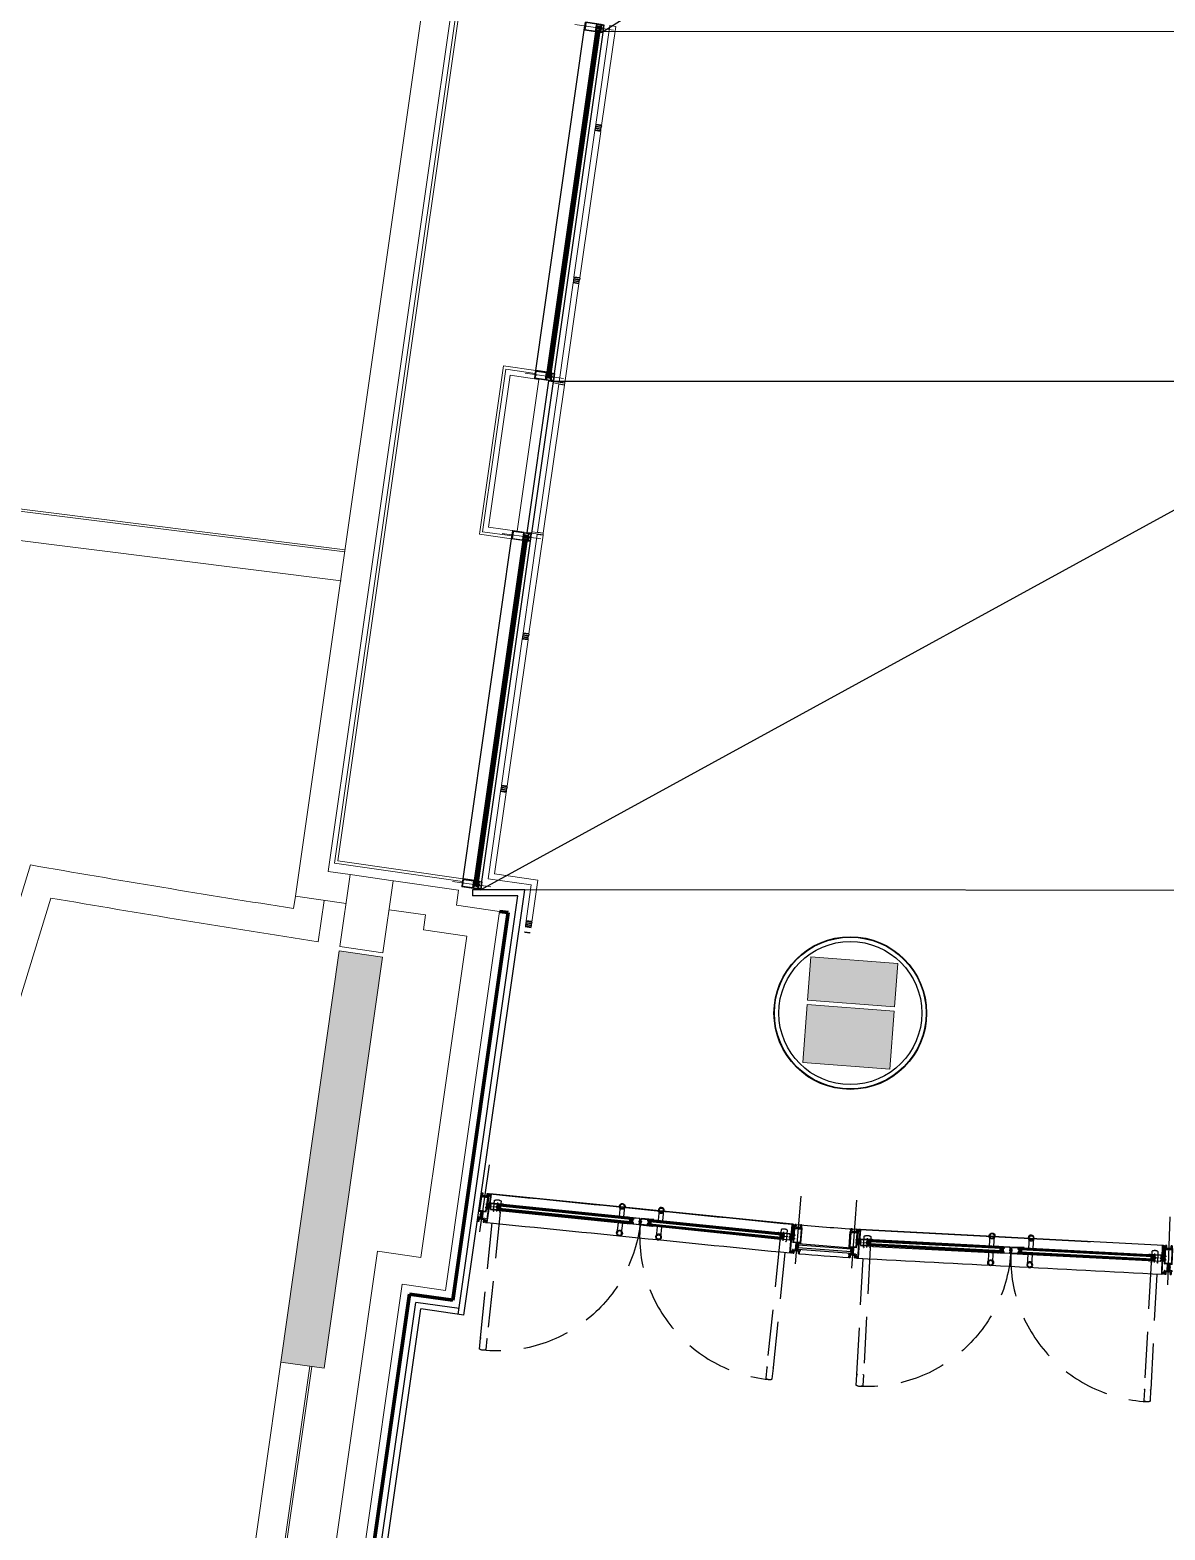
# Model space of a CAD drawing. Header units: centimetres. Extents: x 139057 to 200038, y 34824 to 80516.
# Drawn here: x 169638 to 170419, y 47335 to 48367 of the extents above; entities that cross this region are included whole.
import ezdxf

# ---------------------------------------------------------------- set-up
doc = ezdxf.new("R2010")
doc.units = ezdxf.units.CM
doc.header["$LTSCALE"] = 100
for name, pattern in [('LEV-124-TUN-CONN$0$A-FLPLR$0$CENTER', [2, 1.25, -0.25, 0.25, -0.25]), ('LEV-124-TUN-CONN$0$AFP0APIAZ$0$CENTER', [50.8, 31.75, -6.35, 6.35, -6.35]), ('LEV-124-TUN-CONN$0$CENTER', [50.8, 31.75, -6.35, 6.35, -6.35]), ('LEV-124-TUN-CONN$0$CENTER2', [28.575, 19.05, -3.175, 3.175, -3.175]), ('LEV-124-TUN-CONN$0$HIDDEN2', [4.7625, 3.175, -1.5875])]:
    doc.linetypes.add(name, pattern=pattern)
doc.layers.get('0').update_dxf_attribs({"lineweight": 0})
doc.layers.get('Defpoints').update_dxf_attribs({"lineweight": 0})
for name, color, linetype, lineweight in [('410_STRUTTURE_001-AM_0', 7, 'Continuous', 0), ('430_TAVOLATI_001-AM_0', 3, 'Continuous', 0), ('437_RIVESTIMENTI_001-AM_0', 13, 'Continuous', 0), ('440_SIMBOLI_001-AM_0', 31, 'Continuous', 0)]:
    doc.layers.add(name, color=color, linetype=linetype, lineweight=lineweight)
for name, color, linetype in [('A-FACCIATA', 8, 'Continuous'), ('A-FACCIATA MONTANTI', 13, 'Continuous'), ('A-FACCIATTA STONE', 13, 'Continuous'), ('A-FIN-ACCIAIO INOX', 12, 'Continuous'), ('A-GRAFICA', 253, 'Continuous'), ('A-PARAPETTI', 5, 'Continuous'), ('A-SI-PORTE', 5, 'Continuous'), ('LEV-124-TUN-CONN$0$0-SCRN-40', 7, 'Continuous'), ('LEV-124-TUN-CONN$0$A-DOOR', 1, 'Continuous'), ('LEV-124-TUN-CONN$0$A-DOOR-STL', 1, 'Continuous'), ('LEV-124-TUN-CONN$0$A-FIN', 7, 'Continuous'), ('LEV-124-TUN-CONN$0$A-GLAZ-MULL', 1, 'Continuous'), ('LEV-124-TUN-CONN$0$A-GRID', 7, 'LEV-124-TUN-CONN$0$CENTER2'), ('LEV-124-TUN-CONN$0$A-HDDN', 7, 'LEV-124-TUN-CONN$0$HIDDEN2'), ('LEV-124-TUN-CONN$0$A-HTCH', 7, 'Continuous'), ('LEV-124-TUN-CONN$0$A-SCRN-50', 7, 'Continuous'), ('LEV-124-TUN-CONN$0$A-STRS-RAIL', 1, 'Continuous'), ('LEV-124-TUN-CONN$0$AFP0APIAZ$0$A-GRID', 7, 'LEV-124-TUN-CONN$0$AFP0APIAZ$0$CENTER')]:
    doc.layers.add(name, color=color, linetype=linetype)
doc.layers.add('A-ISOL-POL-ESTR-50mm', color=7, linetype='Continuous', lineweight=100, true_color=0xffc30f)

# ---------------------------------------------------------------- blocks, each defined once
blk = doc.blocks.new('LEV-124-TUN-CONN$0$GI_frame-sst-1')
at = {"layer": 'LEV-124-TUN-CONN$0$0-SCRN-40'}
h = blk.add_hatch(dxfattribs=at)
h.set_pattern_fill('ANSI37', color=256, angle=43, style=0)
h.set_pattern_definition([(180.013844601, (36404807.9455, -17582966.8188), (-0.00076718752, 3.1749999073), []), (90.013844601, (36404807.9455, -17582966.8188), (3.1749999073, 0.00076718752), [])])
edge = h.paths.add_edge_path()
edge.add_line((-101063, -19637), (-101059, -19637))
edge.add_line((-101059, -19637), (-101059, -19623))
edge.add_line((-101059, -19623), (-101048, -19623))
edge.add_arc((-101040, -19611), 14, 234.8091, 304.5803)
edge.add_line((-101032, -19623), (-101019, -19623))
edge.add_line((-101019, -19623), (-101019, -19637))
edge.add_line((-101019, -19637), (-101015, -19637))
edge.add_line((-101015, -19637), (-101015, -19618))
edge.add_line((-101015, -19618), (-101063, -19618))
edge.add_line((-101063, -19618), (-101063, -19637))
at = {"layer": 'LEV-124-TUN-CONN$0$0-SCRN-40', "linetype": 'LEV-124-TUN-CONN$0$CENTER', "ltscale": 0.02, "elevation": 0}
for points in [[(-101115, -19571), (-101115, -19597)], [(-101091, -19571), (-101091, -19597)]]:
    blk.add_lwpolyline(points, dxfattribs=at)
at = {"layer": 'LEV-124-TUN-CONN$0$0-SCRN-40', "elevation": 0}
blk.add_lwpolyline([(-101063, -19637), (-101059, -19637), (-101059, -19623), (-101048, -19623, 0.314201), (-101032, -19623), (-101019, -19623), (-101019, -19637), (-101015, -19637), (-101015, -19618), (-101063, -19618)], format="xyb", close=True, dxfattribs=at)
at = {"layer": 'LEV-124-TUN-CONN$0$A-FIN'}
for p, q in [((-101163, -19586, 0), (-101078, -19586, 0)), ((-101063, -19586, 0), (-101163, -19586, 0)), ((-101129, -19586, 0), (-101078, -19586, 0)), ((-101121, -19573, 0), (-101121, -19576, 0)), ((-101121, -19576, 0), (-101120, -19577, 0)), ((-101120, -19577, 0), (-101111, -19577, 0)), ((-101110, -19576, 0), (-101111, -19577, 0)), ((-101110, -19575, 0), (-101110, -19576, 0)), ((-100991, -19569, 0), (-101101, -19569, 0)), ((-101097, -19575, 0), (-101097, -19576, 0)), ((-101097, -19576, 0), (-101096, -19577, 0)), ((-101096, -19577, 0), (-101087, -19577, 0)), ((-101086, -19576, 0), (-101087, -19577, 0)), ((-101086, -19573, 0), (-101086, -19576, 0)), ((-101016, -19586, 0), (-101009, -19586, 0)), ((-101016, -19587, 0), (-101016, -19586, 0)), ((-101015, -19587, 0), (-101016, -19587, 0)), ((-101008, -19587, 0), (-101008, -19589, 0)), ((-101015, -19637, 0), (-101016, -19637, 0)), ((-101016, -19637, 0), (-101016, -19638, 0)), ((-101016, -19638, 0), (-101009, -19638, 0)), ((-101008, -19637, 0), (-101008, -19635, 0))]:
    blk.add_line(p, q, dxfattribs=at)
at = {"layer": 'LEV-124-TUN-CONN$0$A-FIN', "elevation": 0}
for points in [[(-101101, -19569), (-101187, -19569, 0.404063), (-101188, -19570), (-101188, -19581, 0.414214), (-101187, -19582), (-101179, -19582, -0.414214), (-101178, -19583), (-101178, -19589)], [(-101062, -19637), (-101062, -19637), (-101062, -19638), (-101169, -19638, -0.414214), (-101170, -19637), (-101170, -19635), (-101187, -19635, -0.414214), (-101188, -19634), (-101188, -19628, -0.414214), (-101187, -19627), (-101170, -19627), (-101170, -19597), (-101187, -19597, -0.414214), (-101188, -19596), (-101188, -19590, -0.414214), (-101187, -19589), (-101170, -19589), (-101170, -19587, -0.414214), (-101169, -19586), (-101163, -19586), (-101163, -19587), (-101163, -19587)], [(-101000, -19589), (-101000, -19583, -0.414214), (-100999, -19582), (-100991, -19582, 0.414214), (-100990, -19581), (-100990, -19570, 0.404063), (-100991, -19569), (-101101, -19569)], [(-101008, -19612), (-101008, -19597), (-100991, -19597, 0.414214), (-100990, -19596), (-100990, -19590, 0.414214), (-100991, -19589), (-101008, -19589)], [(-101008, -19612), (-101008, -19627), (-100991, -19627, -0.414214), (-100990, -19628), (-100990, -19634, -0.414214), (-100991, -19635), (-101008, -19635)]]:
    blk.add_lwpolyline(points, format="xyb", dxfattribs=at)
for points in [[(-101097, -19575), (-101110, -19575)], [(-101101, -19586), (-101078, -19586)], [(-101063, -19586), (-101062, -19586), (-101062, -19587), (-101063, -19587)]]:
    blk.add_lwpolyline(points, dxfattribs=at)
at = {"layer": 'LEV-124-TUN-CONN$0$A-FIN'}
for centre, start, end in [((-101009, -19587, 0), 360, 90), ((-101009, -19637, 0), 270, 360)]:
    blk.add_arc(centre, 1, start, end, dxfattribs=at)
at = {"layer": 'LEV-124-TUN-CONN$0$A-GLAZ-MULL'}
for p, q in [((-101015, -19590, 0), (-101015, -19587, 0)), ((-101015, -19587, 0), (-101009, -19587, 0)), ((-101009, -19590, 0), (-101009, -19587, 0)), ((-101015, -19606, 0), (-101063, -19606, 0)), ((-101015, -19618, 0), (-101063, -19618, 0)), ((-101017, -19608, 0), (-101061, -19608, 0)), ((-101061, -19616, 0), (-101061, -19608, 0)), ((-101017, -19616, 0), (-101061, -19616, 0)), ((-101015, -19637, 0), (-101009, -19637, 0)), ((-101009, -19634, 0), (-101009, -19637, 0))]:
    blk.add_line(p, q, dxfattribs=at)
at = {"layer": 'LEV-124-TUN-CONN$0$A-GLAZ-MULL', "elevation": 0}
for points in [[(-101177, -19589), (-101177, -19581), (-101187, -19581), (-101187, -19570), (-101101, -19570)], [(-101078, -19583), (-101174, -19583), (-101174, -19578), (-101184, -19578), (-101184, -19573), (-101101, -19573)], [(-101078, -19583), (-101078, -19586), (-101174, -19586), (-101174, -19589)], [(-101001, -19589), (-101001, -19581), (-100991, -19581), (-100991, -19570), (-101101, -19570)], [(-101004, -19589), (-101004, -19578), (-100994, -19578), (-100994, -19573), (-101101, -19573)], [(-101015, -19590), (-101015, -19612)], [(-101009, -19590), (-100991, -19590), (-100991, -19590), (-100991, -19596)], [(-100991, -19596), (-101009, -19596), (-101009, -19612)], [(-101017, -19616), (-101017, -19608)], [(-101015, -19637), (-101015, -19612)], [(-100991, -19628), (-101009, -19628), (-101009, -19612)], [(-101009, -19634), (-100991, -19634), (-100991, -19634), (-100991, -19628)]]:
    blk.add_lwpolyline(points, dxfattribs=at)
for points in [[(-101163, -19637), (-101163, -19587), (-101169, -19587), (-101169, -19590), (-101187, -19590), (-101187, -19596), (-101169, -19596), (-101169, -19628), (-101187, -19628), (-101187, -19634), (-101169, -19634), (-101169, -19637)], [(-101163, -19587), (-101163, -19637), (-101063, -19637), (-101063, -19587)], [(-101160, -19590), (-101160, -19634), (-101066, -19634), (-101066, -19590)]]:
    blk.add_lwpolyline(points, close=True, dxfattribs=at)
at = {"layer": 'LEV-124-TUN-CONN$0$A-GRID', "ltscale": 0.5}
blk.add_line((-101386, -19612, 0), (-100919, -19612, 0), dxfattribs=at)
at = {"layer": 'LEV-124-TUN-CONN$0$A-HDDN'}
for p, q in [((-101117, -19574, 0), (-101117, -19574, 0)), ((-101117, -19574, 0), (-101117, -19574, 0)), ((-101117, -19575, 0), (-101117, -19574, 0)), ((-101117, -19574, 0), (-101117, -19575, 0)), ((-101117, -19574, 0), (-101117, -19575, 0)), ((-101117, -19575, 0), (-101117, -19574, 0)), ((-101117, -19574, 0), (-101113, -19574, 0)), ((-101113, -19575, 0), (-101117, -19575, 0)), ((-101113, -19575, 0), (-101117, -19575, 0)), ((-101116, -19574, 0), (-101116, -19573, 0)), ((-101116, -19575, 0), (-101116, -19575, 0)), ((-101116, -19576, 0), (-101116, -19576, 0)), ((-101116, -19576, 0), (-101116, -19590, 0)), ((-101116, -19576, 0), (-101116, -19590, 0)), ((-101114, -19574, 0), (-101114, -19573, 0)), ((-101114, -19575, 0), (-101114, -19574, 0)), ((-101114, -19575, 0), (-101114, -19574, 0)), ((-101114, -19575, 0), (-101114, -19575, 0)), ((-101114, -19576, 0), (-101114, -19576, 0)), ((-101114, -19576, 0), (-101114, -19590, 0)), ((-101114, -19576, 0), (-101114, -19590, 0)), ((-101113, -19574, 0), (-101113, -19575, 0)), ((-101113, -19574, 0), (-101113, -19575, 0)), ((-101093, -19574, 0), (-101093, -19574, 0)), ((-101093, -19574, 0), (-101093, -19574, 0)), ((-101093, -19575, 0), (-101093, -19574, 0)), ((-101093, -19574, 0), (-101093, -19575, 0)), ((-101093, -19574, 0), (-101093, -19575, 0)), ((-101093, -19575, 0), (-101093, -19574, 0)), ((-101093, -19574, 0), (-101089, -19574, 0)), ((-101089, -19575, 0), (-101093, -19575, 0)), ((-101089, -19575, 0), (-101093, -19575, 0)), ((-101092, -19574, 0), (-101092, -19573, 0)), ((-101092, -19575, 0), (-101092, -19575, 0)), ((-101092, -19576, 0), (-101092, -19576, 0)), ((-101092, -19576, 0), (-101092, -19590, 0)), ((-101092, -19576, 0), (-101092, -19590, 0)), ((-101090, -19574, 0), (-101090, -19573, 0)), ((-101090, -19575, 0), (-101090, -19574, 0)), ((-101090, -19575, 0), (-101090, -19574, 0)), ((-101090, -19575, 0), (-101090, -19575, 0)), ((-101090, -19576, 0), (-101090, -19576, 0)), ((-101090, -19576, 0), (-101090, -19590, 0)), ((-101090, -19576, 0), (-101090, -19590, 0)), ((-101089, -19574, 0), (-101089, -19575, 0)), ((-101089, -19574, 0), (-101089, -19575, 0)), ((-101038, -19612, 0), (-101036, -19610, 0)), ((-101036, -19615, 0), (-101038, -19612, 0)), ((-101014, -19610, 0), (-101036, -19610, 0)), ((-101036, -19615, 0), (-101036, -19610, 0)), ((-101014, -19615, 0), (-101036, -19615, 0)), ((-101014, -19610, 0), (-101009, -19605, 0)), ((-101014, -19615, 0), (-101009, -19620, 0)), ((-101008, -19605, 0), (-101009, -19605, 0)), ((-101009, -19620, 0), (-101009, -19605, 0)), ((-101008, -19620, 0), (-101009, -19620, 0))]:
    blk.add_line(p, q, dxfattribs=at)
at = {"layer": 'LEV-124-TUN-CONN$0$A-HDDN', "elevation": 0}
for points in [[(-101116, -19576), (-101118, -19576), (-101118, -19573)], [(-101116, -19593), (-101118, -19593), (-101118, -19590)], [(-101113, -19590), (-101113, -19593), (-101116, -19593)], [(-101113, -19573), (-101113, -19576), (-101114, -19576)], [(-101092, -19576), (-101094, -19576), (-101094, -19573)], [(-101092, -19593), (-101094, -19593), (-101094, -19590)], [(-101089, -19590), (-101089, -19593), (-101092, -19593)], [(-101089, -19573), (-101089, -19576), (-101090, -19576)]]:
    blk.add_lwpolyline(points, dxfattribs=at)
for points in [[(-101113, -19575), (-101118, -19575), (-101118, -19576), (-101113, -19576)], [(-101113, -19575), (-101118, -19575), (-101118, -19576), (-101113, -19576)], [(-101113, -19590), (-101118, -19590), (-101118, -19592), (-101113, -19592)], [(-101089, -19575), (-101094, -19575), (-101094, -19576), (-101089, -19576)], [(-101089, -19575), (-101094, -19575), (-101094, -19576), (-101089, -19576)], [(-101089, -19590), (-101094, -19590), (-101094, -19592), (-101089, -19592)]]:
    blk.add_lwpolyline(points, close=True, dxfattribs=at)
at = {"layer": 'LEV-124-TUN-CONN$0$A-HDDN'}
for centre, radius, start, end in [((-101116, -19574, 0), 0.498, 91.285, 152.5038), ((-101116, -19574, 0), 0.498, 91.285, 152.5038), ((-101117, -19574, 0), 0.268, 360, 90), ((-101117, -19574, 0), 0.268, 90, 180), ((-101117, -19574, 0), 0.268, 90, 180), ((-101117, -19574, 0), 0.268, 360, 90), ((-101114, -19574, 0), 0.498, 27.4962, 88.715), ((-101113, -19574, 0), 0.268, 90, 180), ((-101113, -19574, 0), 0.268, 90, 180), ((-101114, -19574, 0), 0.498, 27.4962, 88.715), ((-101113, -19574, 0), 0.268, 360, 90), ((-101113, -19574, 0), 0.268, 360, 90), ((-101092, -19574, 0), 0.498, 91.285, 152.5038), ((-101092, -19574, 0), 0.498, 91.285, 152.5038), ((-101093, -19574, 0), 0.268, 360, 90), ((-101093, -19574, 0), 0.268, 90, 180), ((-101093, -19574, 0), 0.268, 90, 180), ((-101093, -19574, 0), 0.268, 360, 90), ((-101090, -19574, 0), 0.498, 27.4962, 88.715), ((-101089, -19574, 0), 0.268, 90, 180), ((-101089, -19574, 0), 0.268, 90, 180), ((-101090, -19574, 0), 0.498, 27.4962, 88.715), ((-101089, -19574, 0), 0.268, 360, 90), ((-101089, -19574, 0), 0.268, 360, 90)]:
    blk.add_arc(centre, radius, start, end, dxfattribs=at)
blk = doc.blocks.new('LEV-124-TUN-CONN$0$MULL130 LamGlazBLK')
blk.add_line((-4, 8, 0), (-4, 8, 0))
at = {"layer": 'Defpoints', "color": 1, "linetype": 'LEV-124-TUN-CONN$0$CENTER2'}
blk.add_line((0, 198, 0), (0, -70, 0), dxfattribs=at)
at = {"layer": 'Defpoints', "ltscale": 2}
blk.add_line((16, 107, 0), (16, 86, 0), dxfattribs=at)
at = {"layer": 'Defpoints'}
blk.add_circle((0, 0, 0), 1, dxfattribs=at)
at = {"layer": 'LEV-124-TUN-CONN$0$A-GLAZ-MULL'}
for p, q in [((-26, 110, 0), (-26, 80, 0)), ((-25, 119, 0), (-21, 119, 0)), ((-21, 118, 0), (-25, 118, 0)), ((-25, 114, 0), (-18, 114, 0)), ((-24, 111, 0), (-25, 111, 0)), ((-25, 110, 0), (-25, 80, 0)), ((-23, 112, 0), (-24, 112, 0)), ((-24, 112, 0), (-24, 111, 0)), ((-23, 116, 0), (-23, 114, 0)), ((-21, 113, 0), (-23, 112, 0)), ((-20, 112, 0), (-21, 113, 0)), ((-19, 112, 0), (-20, 112, 0)), ((-19, 111, 0), (-19, 112, 0)), ((-18, 114, 0), (-18, 113, 0)), ((0, 113, 0), (-18, 113, 0)), ((0, 113, 0), (18, 113, 0)), ((25, 114, 0), (18, 114, 0)), ((18, 114, 0), (18, 113, 0)), ((19, 111, 0), (19, 112, 0)), ((19, 112, 0), (20, 112, 0)), ((20, 112, 0), (21, 113, 0)), ((25, 119, 0), (21, 119, 0)), ((21, 118, 0), (25, 118, 0)), ((21, 113, 0), (23, 112, 0)), ((23, 116, 0), (23, 114, 0)), ((23, 112, 0), (24, 112, 0)), ((24, 112, 0), (24, 111, 0)), ((24, 111, 0), (25, 111, 0)), ((26, 110, 0), (25, 110, 0)), ((-17, 80, 0), (-28, 80, 0)), ((-23, 79, 0), (-24, 79, 0)), ((-23, 80, 0), (-23, 79, 0)), ((-20, 80, 0), (-20, 79, 0)), ((-20, 79, 0), (-19, 79, 0)), ((-2, 82, 0), (-3, 82, 0)), ((-3, 82, 0), (-3, 81, 0)), ((-3, 81, 0), (-3, 78, 0)), ((3, 82, 0), (-2, 82, 0)), ((-2, 79, 0), (-2, 81, 0)), ((-1, 81, 0), (-2, 81, 0)), ((-1, 81, 0), (-1, 78, 0)), ((2, 85, 0), (3, 85, 0)), ((3, 85, 0), (5, 83, 0)), ((3, 80, 0), (3, 82, 0)), ((5, 80, 0), (3, 80, 0)), ((5, 83, 0), (5, 83, 0)), ((5, 83, 0), (5, 80, 0)), ((20, 79, 0), (19, 79, 0)), ((20, 80, 0), (20, 79, 0)), ((23, 80, 0), (23, 79, 0)), ((23, 79, 0), (24, 79, 0))]:
    blk.add_line(p, q, dxfattribs=at)
at = {"layer": 'LEV-124-TUN-CONN$0$A-GLAZ-MULL', "linetype": 'Continuous', "extrusion": (2.06581e-05, -1.53304e-05, 1)}
for p, q in [((-25, 117, 0), (-23, 118, 0)), ((-22, 117, 0), (-23, 116, 0)), ((-24, 78, 0), (-24, 79, 0)), ((-17, 80, 0), (-20, 80, 0)), ((19, 78, 0), (19, 79, 0)), ((22, 77, 0), (19, 78, 0)), ((24, 78, 0), (22, 77, 0))]:
    blk.add_line(p, q, dxfattribs=at)
at = {"layer": 'LEV-124-TUN-CONN$0$A-GLAZ-MULL', "linetype": 'Continuous'}
for p, q in [((-25, 112, 0), (-25, 111, 0)), ((-25, 111, 0), (-25, 112, 0)), ((-3, 106, 0), (-11, 106, 0)), ((-9, 106, 0), (-6, 106, 0)), ((-5, 105, 0), (-5, 93, 0)), ((-3, 105, 0), (-2, 106, 0)), ((-2, 106, 0), (-3, 106, 0)), ((-3, 104, 0), (-2, 105, 0)), ((-2, 105, 0), (-3, 105, 0)), ((-2, 103, 0), (-3, 104, 0)), ((0, 114, 0), (0, 113, 0)), ((0, 113, 0), (0, 114, 0)), ((3, 105, 0), (2, 106, 0)), ((2, 106, 0), (3, 106, 0)), ((3, 104, 0), (2, 105, 0)), ((2, 105, 0), (3, 105, 0)), ((2, 103, 0), (3, 104, 0)), ((3, 106, 0), (11, 106, 0)), ((11, 106, 0), (3, 106, 0)), ((25, 112, 0), (25, 111, 0)), ((25, 111, 0), (25, 112, 0)), ((-28, 80, 0), (-28, 0, 0)), ((-27, 80, 0), (-27, 1, 0)), ((0, 0, 0), (-28, 0, 0)), ((-27, 1, 0), (0, 1, 0)), ((-25, 76, 0), (-25, 4, 0)), ((-25, 76, 0), (24, 76, 0)), ((-25, 4, 0), (-1, 4, 0)), ((-17, 78, 0), (-17, 80, 0)), ((17, 78, 0), (-17, 78, 0)), ((-2, 5, 0), (-4, 8, 0)), ((-3, 102, 0), (-2, 103, 0)), ((-2, 101, 0), (-3, 102, 0)), ((-2, 100, 0), (-3, 101, 0)), ((-3, 101, 0), (-2, 101, 0)), ((-3, 99, 0), (-2, 100, 0)), ((-2, 98, 0), (-3, 99, 0)), ((-3, 97, 0), (-2, 98, 0)), ((-3, 96, 0), (-2, 97, 0)), ((-2, 97, 0), (-3, 97, 0)), ((-3, 94, 0), (-3, 96, 0)), ((-2, 6, 0), (-3, 8, 0)), ((1, 6, 0), (-2, 6, 0)), ((-2, 5, 0), (-2, 5, 0)), ((0, 89, 0), (-1, 89, 0)), ((-1, 4, 0), (-1, 5, 0)), ((-1, 5, 0), (-1, 5, 0)), ((0, 5, 0), (-1, 5, 0)), ((-1, 5, 0), (-1, 5, 0)), ((-1, 5, 0), (0, 5, 0)), ((0, 89, 0), (1, 89, 0)), ((0, 4, 0), (0, 5, 0)), ((0, 4, 0), (0, 5, 0)), ((0, 4, 0), (24, 4, 0)), ((0, 0, 0), (0, 4, 0)), ((0, 0, 0), (0, 4, 0)), ((0, 1, 0), (26, 1, 0)), ((27, 0, 0), (0, 0, 0)), ((1, 4, 0), (1, 6, 0)), ((3, 102, 0), (2, 103, 0)), ((2, 101, 0), (3, 102, 0)), ((2, 100, 0), (3, 101, 0)), ((3, 101, 0), (2, 101, 0)), ((3, 99, 0), (2, 100, 0)), ((2, 98, 0), (3, 99, 0)), ((3, 97, 0), (2, 98, 0)), ((3, 96, 0), (2, 97, 0)), ((2, 97, 0), (3, 97, 0)), ((3, 94, 0), (3, 96, 0)), ((5, 95, 0), (5, 93, 0)), ((17, 78, 0), (17, 80, 0)), ((24, 4, 0), (24, 76, 0)), ((26, 1, 0), (26, 80, 0)), ((27, 80, 0), (27, 0, 0)), ((27, 50, 0), (27, 47, 0))]:
    blk.add_line(p, q, dxfattribs=at)
at = {"layer": 'LEV-124-TUN-CONN$0$A-GLAZ-MULL', "linetype": 'Continuous', "extrusion": (4.13169e-05, -9.3459e-10, 1)}
for p, q in [((-25, 112, 0), (-25, 111, 0)), ((-25, 111, 0), (-25, 112, 0))]:
    blk.add_line(p, q, dxfattribs=at)
at = {"layer": 'LEV-124-TUN-CONN$0$A-GLAZ-MULL', "linetype": 'Continuous', "extrusion": (-2.06581e-05, -1.53304e-05, 1)}
for p, q in [((22, 117, 0), (23, 116, 0)), ((25, 117, 0), (23, 118, 0)), ((-24, 78, 0), (-22, 77, 0)), ((-22, 77, 0), (-19, 78, 0)), ((-19, 78, 0), (-19, 79, 0)), ((17, 80, 0), (20, 80, 0)), ((24, 78, 0), (24, 79, 0))]:
    blk.add_line(p, q, dxfattribs=at)
at = {"layer": 'LEV-124-TUN-CONN$0$A-GLAZ-MULL', "linetype": 'Continuous', "extrusion": (-1.53304e-05, 2.06581e-05, 1)}
for p, q in [((-4, 80, 0), (-3, 82, 0)), ((-3, 78, 0), (-4, 80, 0)), ((-3, 82, 0), (-3, 82, 0)), ((-3, 82, 0), (-3, 81, 0)), ((-3, 81, 0), (-2, 81, 0)), ((-2, 79, 0), (-3, 79, 0)), ((-3, 79, 0), (-3, 78, 0)), ((-3, 78, 0), (-3, 78, 0))]:
    blk.add_line(p, q, dxfattribs=at)
at = {"layer": 'LEV-124-TUN-CONN$0$A-GLAZ-MULL', "elevation": 0}
for points in [[(26, 110), (26, 130), (-26, 130), (-26, 110)], [(25, 119), (25, 129), (-25, 129), (-25, 119)], [(-25, 118), (-25, 110)], [(-25, 115), (-25, 115), (-25, 115), (-25, 115), (-25, 114), (-25, 114)], [(25, 110), (25, 118)], [(25, 115), (25, 115), (25, 115), (25, 115), (25, 114), (25, 114)]]:
    blk.add_lwpolyline(points, dxfattribs=at)
blk.add_lwpolyline([(-25, 110), (-12, 110), (-12, 80), (-25, 80)], close=True, dxfattribs=at)
at = {"layer": 'LEV-124-TUN-CONN$0$A-GLAZ-MULL', "linetype": 'Continuous', "elevation": 0}
for points in [[(0, 111), (0, 111), (-5, 111, 0.267949), (-5, 110), (-6, 109, -0.57735), (-7, 109), (-8, 110, 0.267949), (-8, 111), (-19, 111)], [(0, 109), (-1, 109, -0.414214), (-1, 109), (-1, 110, 0.414214), (-2, 111), (-4, 111, 0.414214), (-5, 110), (-5, 109, -0.414214), (-5, 109), (-8, 109, -0.414214), (-8, 109), (-8, 110, 0.414214), (-9, 111), (-10, 111, 0.414214), (-11, 110), (-11, 106)], [(-11, 106), (-8, 106, -0.414214), (-8, 105), (-8, 83, 0.414214), (-7, 82), (-6, 82, 0.414214), (-5, 83), (-5, 84, -0.414214), (-4, 85), (0, 85)], [(-11, 105), (-11, 104, 0.414214), (-11, 104), (-11, 104, 0.414214), (-10, 104), (-10, 105)], [(0, 111), (0, 111), (5, 111, -0.267949), (5, 110), (6, 109, 0.57735), (7, 109), (8, 110, -0.267949), (8, 111), (19, 111)], [(0, 109), (1, 109, 0.414214), (1, 109), (1, 110, -0.414214), (2, 111), (4, 111, -0.414214), (5, 110), (5, 109, 0.414214), (5, 109), (8, 109, 0.414214), (8, 109), (8, 110, -0.414214), (9, 111), (10, 111, -0.414214), (11, 110), (11, 106)], [(11, 105), (11, 104, -0.414214), (11, 104), (11, 104, -0.414214), (10, 104), (10, 105)], [(-2, 78), (-2, 81, -0.414214), (-2, 82), (2, 82, -0.414214), (2, 81), (2, 78)], [(6, 96), (7, 96, -0.414214), (8, 95), (8, 78)]]:
    blk.add_lwpolyline(points, format="xyb", dxfattribs=at)
for points in [[(-11, 106), (-11, 105)], [(-10, 105), (-9, 105), (-9, 102), (-10, 101), (-10, 78)], [(10, 105), (9, 105), (9, 102), (10, 101), (10, 78)], [(11, 106), (11, 105)], [(2, 85), (0, 85)]]:
    blk.add_lwpolyline(points, dxfattribs=at)
at = {"layer": 'LEV-124-TUN-CONN$0$A-GLAZ-MULL', "color": 1, "linetype": 'Continuous', "elevation": 0}
blk.add_lwpolyline([(-2, 116), (0, 116), (2, 116), (2, 119, -0.317923), (6, 114), (-6, 114, -0.317923), (-2, 119)], format="xyb", close=True, dxfattribs=at)
at = {"layer": 'LEV-124-TUN-CONN$0$A-GLAZ-MULL', "color": 1, "linetype": 'Continuous', "extrusion": (2.06581e-05, -1.53304e-05, 1), "elevation": -923}
blk.add_lwpolyline([(18, 107), (15, 107, -0.153464), (15, 107), (15, 107), (13, 109, -0.135368), (13, 109, -0.316586), (14, 110), (15, 110), (19, 110), (22, 112, -0.957292), (22, 111), (21, 110, 0.700208), (21, 110), (23, 110, 0.198912), (23, 110), (24, 110, -0.223019), (25, 110), (26, 110, 0.121572), (26, 110), (26, 112, -0.47772), (26, 112), (27, 112, -0.353437), (27, 112), (28, 110), (28, 109, 0.122832), (28, 108, 0.084329), (29, 108), (30, 107), (30, 107, -0.879899), (30, 107, -0.024194), (29, 107), (29, 107, -0.09775), (28, 107, -0.124447), (27, 107), (26, 108, 0.11503), (26, 108), (22, 108, 0.792784), (22, 108), (25, 107, -0.085082), (26, 107, -0.7729), (25, 107), (25, 107), (22, 107, -0.21375), (21, 108, 0.265219), (19, 108), (16, 108, 0.883104), (16, 108), (18, 107, -0.910676), (18, 107)], format="xyb", dxfattribs=at)
blk.add_lwpolyline([(19, 86), (17, 85), (18, 80), (21, 80), (21, 79), (19, 79), (19, 78), (22, 77), (24, 78), (24, 79), (23, 79), (23, 80), (27, 80), (28, 85), (27, 86, -0.184948)], format="xyb", close=True, dxfattribs=at)
at = {"layer": 'LEV-124-TUN-CONN$0$A-GLAZ-MULL', "linetype": 'Continuous', "extrusion": (2.06581e-05, -1.53304e-05, 1)}
for centre, radius, start, end in [((-22, 117, -923), 0.5, 309.9986, 124.9986), ((-23, 116, -923), 0.2, 129.9986, 199.9986)]:
    blk.add_arc(centre, radius, start, end, dxfattribs=at)
at = {"layer": 'LEV-124-TUN-CONN$0$A-GLAZ-MULL'}
for centre, radius, start, end in [((-21, 119, 0), 0.5, 270, 90), ((21, 119, 0), 0.5, 90, 270), ((3, 82, 0), 0.25, 0, 90), ((6, 95, 0), 1, 90, 180)]:
    blk.add_arc(centre, radius, start, end, dxfattribs=at)
at = {"layer": 'LEV-124-TUN-CONN$0$A-GLAZ-MULL', "linetype": 'Continuous'}
for centre, radius, start, end in [((-6, 105, 0), 1, 0, 90), ((-1, 93, 0), 4, 180, 270), ((-4, 8, 0), 0.5, 123.6901, 213.6901), ((-4, 8, 0), 0.5, 33.6901, 123.6901), ((0, 94, 0), 3.18, 180, 270.0877), ((-2, 5, 0), 0.25, 262.2348, 0), ((0, 94, 0), 3.18, 269.9123, 0), ((0, 5, 0), 0.25, 0, 90), ((1, 93, 0), 4, 270, 0), ((1, 6, 0), 0.25, 0, 90)]:
    blk.add_arc(centre, radius, start, end, dxfattribs=at)
at = {"layer": 'LEV-124-TUN-CONN$0$A-GLAZ-MULL', "linetype": 'Continuous', "extrusion": (-2.06581e-05, -1.53304e-05, 1)}
for centre, radius, start, end in [((22, 117, -140), 0.5, 55.0014, 230.0014), ((23, 116, -140), 0.2, 340.0014, 50.0014)]:
    blk.add_arc(centre, radius, start, end, dxfattribs=at)
blk = doc.blocks.new('LEV-124-TUN-CONN$0$SS-JAMB')
at = {"layer": 'LEV-124-TUN-CONN$0$0-SCRN-40'}
for p, q in [((65, 15), (56, -15)), ((65, -15), (56, 15))]:
    blk.add_line(p, q, dxfattribs=at)
at = {"layer": 'LEV-124-TUN-CONN$0$A-DOOR'}
for p, q in [((65, 8), (65, 18, 0)), ((65, -8, 0), (65, -18, 0))]:
    blk.add_line(p, q, dxfattribs=at)
blk.add_lwpolyline([(73, -1), (71, -1), (71, 0), (73, 0, -0.414214), (74, -1), (74, -8, -0.414214), (73, -8), (65, -8, -0.414214), (65, -8), (65, 7, -0.414214), (65, 8), (73, 8, -0.414214), (74, 7), (74, 1, -0.414214), (73, 0), (71, 0), (71, 1), (73, 1), (73, 7), (65, 7), (65, -8), (73, -8)], format="xyb", close=True, dxfattribs=at)
at = {"layer": 'LEV-124-TUN-CONN$0$A-DOOR-STL'}
blk.add_lwpolyline([(81, -20), (81, -23), (6, -23, -0.270348), (6, 22), (81, 22), (81, 20), (76, 20), (76, 21), (51, 21), (51, 14, 0.414214), (52, 13), (54, 13, -0.414156), (56, 12), (56, -12, -0.414214), (54, -13), (52, -13, 0.414214), (51, -14), (51, -21), (76, -21), (76, -20)], format="xyb", close=True, dxfattribs=at)
blk.add_lwpolyline([(0, 5), (8, 5), (8, -5), (0, -5)], dxfattribs=at)
for points in [[(3, -5, 0.0936), (8, -20), (48, -20), (48, -12, -0.414214), (49, -10), (52, -10, 0.414214), (53, -9), (53, 9, 0.414214), (52, 10), (49, 10, -0.414214), (48, 12), (48, 20), (8, 20, 0.093793), (3, 5)], [(85, 22), (85, 19), (87, 19), (87, 20), (86, 20), (86, 22), (89, 22), (89, 20), (89, 20), (89, 19), (90, 19), (90, 22), (84, 22), (84, 21, -0.342519), (83, 20), (75, 20), (76, 21), (73, 21), (73, 19), (83, 19, 0.359532), (85, 21), (85, 22), (85, 22)], [(85, -22), (85, -20), (87, -20), (87, -20), (86, -20), (86, -22), (89, -22), (89, -20), (89, -20), (89, -20), (90, -20), (90, -23), (84, -23), (84, -22, 0.342519), (83, -20), (75, -20), (76, -21), (73, -21), (73, -19), (83, -19, -0.359532), (85, -22), (85, -22), (85, -22)]]:
    blk.add_lwpolyline(points, format="xyb", dxfattribs=at)
at = {"layer": 'LEV-124-TUN-CONN$0$A-HTCH'}
for p, q in [((7, 4), (0, 4)), ((7, -4), (7, 4)), ((7, -4), (0, -4))]:
    blk.add_line(p, q, dxfattribs=at)
at = {"layer": 'LEV-124-TUN-CONN$0$A-SCRN-50'}
blk.add_lwpolyline([(65, -15), (65, 15), (56, 15), (56, -15)], close=True, dxfattribs=at)
for points in [[(90, 19, 0.351176), (92, 18, -0.136872), (89, 19), (86, 19, 0.677859), (87, 18, -0.544776), (85, 19)], [(90, -20, -0.351176), (92, -18, 0.136872), (89, -19), (86, -19, -0.677859), (87, -18, 0.544776), (85, -20)]]:
    blk.add_lwpolyline(points, format="xyb", dxfattribs=at)
blk = doc.blocks.new('LEV-124-TUN-CONN$0$door-double-gl')
at = {"layer": 'LEV-124-TUN-CONN$0$A-DOOR'}
for p, q in [((980, 40), (70, 40, 0)), ((980, 30), (70, 30, 0)), ((980, 14), (70, 14, 0)), ((980, 4), (70, 4, 0))]:
    blk.add_line(p, q, dxfattribs=at)
at = {"layer": 'LEV-124-TUN-CONN$0$A-FIN'}
for p, q in [((95, 45, 0), (955, 45, 0)), ((955, 0, 0), (95, 0, 0))]:
    blk.add_line(p, q, dxfattribs=at)
at = {"layer": 'LEV-124-TUN-CONN$0$A-FIN', "elevation": 0}
for points in [[(895, 115), (895, 45)], [(925, 115), (925, 45)], [(895, -70), (895, 0)], [(925, -70), (925, 0)]]:
    blk.add_lwpolyline(points, dxfattribs=at)
at = {"layer": 'LEV-124-TUN-CONN$0$A-FIN'}
for centre, start, end in [((910, 115), 318.5908, 221.4101), ((910, -70), 138.5908, 41.4101)]:
    blk.add_arc(centre, 20, start, end, dxfattribs=at)
at = {"layer": 'LEV-124-TUN-CONN$0$A-HDDN', "linetype": 'LEV-124-TUN-CONN$0$A-FLPLR$0$CENTER'}
blk.add_line((23, 22, 0), (67, 22, 0), dxfattribs=at)
at = {"layer": 'LEV-124-TUN-CONN$0$A-HDDN', "elevation": 0}
blk.add_lwpolyline([(32, 1006), (32, 931), (35, 931), (35, 930, -0.342519), (33, 928), (32, 928), (32, 56), (33, 56, -0.350323), (35, 55), (35, 53), (32, 53), (32, -22, 0.270348), (77, -22), (77, 53), (75, 53), (75, 55, -0.342519), (77, 56), (78, 56), (78, 928), (77, 928, -0.346971), (75, 930), (75, 931), (77, 931), (77, 1006, 0.270348)], format="xyb", close=True, dxfattribs=at)
at = {"layer": 'LEV-124-TUN-CONN$0$A-HDDN', "linetype": 'LEV-124-TUN-CONN$0$HIDDEN2', "ltscale": 0.1}
for centre, start, end in [((910, 115), 221.4887, 318.6207), ((910, -70), 41.3802, 138.5122)]:
    blk.add_arc(centre, 20, start, end, dxfattribs=at)
at = {"layer": 'LEV-124-TUN-CONN$0$A-HTCH'}
for p, q in [((980, 38), (70, 38, 0)), ((980, 35), (70, 35, 0)), ((980, 33), (70, 33, 0)), ((980, 12), (70, 12, 0)), ((980, 9), (70, 9, 0)), ((980, 7), (70, 7, 0)), ((980, 7), (70, 7, 0))]:
    blk.add_line(p, q, dxfattribs=at)
for centre, radius in [((910, 115), 15), ((55, 22, 0), 7.5), ((55, 22, 0), 5.5), ((910, -70), 15)]:
    blk.add_circle(centre, radius, dxfattribs=at)
at = {"layer": 'LEV-124-TUN-CONN$0$AFP0APIAZ$0$A-GRID', "linetype": 'LEV-124-TUN-CONN$0$A-FLPLR$0$CENTER'}
blk.add_line((55, 54, 0), (55, -9, 0), dxfattribs=at)
at = {"layer": 'LEV-124-TUN-CONN$0$AFP0APIAZ$0$A-GRID', "linetype": 'LEV-124-TUN-CONN$0$HIDDEN2'}
blk.add_arc((55, 22, 0), 990, 0.0023, 90.0022, dxfattribs=at)
at = {"linetype": 'ByBlock'}
blk.add_blockref('LEV-124-TUN-CONN$0$SS-JAMB', (5, 22, 0), dxfattribs=at)
at = {"linetype": 'ByBlock', "xscale": -1}
blk.add_blockref('LEV-124-TUN-CONN$0$SS-JAMB', (1045, 22, 0), dxfattribs=at)
blk = doc.blocks.new('LEV-124-TUN-CONN$0$westdoors')
at = {"linetype": 'ByBlock'}
blk.add_blockref('LEV-124-TUN-CONN$0$door-double-gl', (-1045, 0), dxfattribs=at)
at = {"linetype": 'ByBlock', "xscale": -1}
blk.add_blockref('LEV-124-TUN-CONN$0$door-double-gl', (1045, 0), dxfattribs=at)
blk = doc.blocks.new('LEV-124-TUN-CONN$0$HANDRAIL-BUILDING C')
at = {"layer": 'LEV-124-TUN-CONN$0$A-STRS-RAIL'}
for p, q in [((-47, 16), (-7, 20)), ((-47, 13), (-7, 17)), ((-47, 13), (-46, 3)), ((-46, 3), (-6, 7)), ((-45, 0), (-6, 4)), ((-45, 0), (-44, -10)), ((-44, 16), (-44, 13)), ((-43, 3), (-42, 0)), ((-10, 20), (-10, 17)), ((-9, 7), (-8, 4)), ((-6, 7), (-7, 17)), ((-4, -6), (-6, 4)), ((-44, -10), (-4, -6)), ((-44, -13), (-4, -8)), ((-43, -23), (-44, -13)), ((-43, -23), (-3, -18)), ((-42, -26), (-3, -21)), ((-41, -10), (-41, -13)), ((-40, -22), (-39, -25)), ((-7, -6), (-7, -9)), ((-6, -19), (-6, -22)), ((-3, -18), (-4, -8))]:
    blk.add_line(p, q, dxfattribs=at)

msp = doc.modelspace()

# ---------------------------------------------------------------- hatches: boundary and pattern name
at = {"layer": '410_STRUTTURE_001-AM_0'}
h = msp.add_hatch(color=256, dxfattribs=at)
h.paths.add_polyline_path([(169191.6, 47941.7), (169162.9, 47950.6), (169145.2, 47893.2), (169173.8, 47884.4)])
h.paths.add_polyline_path([(169172.9, 47881.5), (169144.3, 47890.4), (169126.5, 47833.1), (169155.2, 47824.2)])
h.paths.add_polyline_path([(169057.3, 47507.7), (169028.6, 47516.6), (169010.9, 47459.3), (169039.5, 47450.4)])
h.paths.add_polyline_path([(169453.1, 47361), (169460.2, 47390.1), (169402, 47404.4), (169394.8, 47375.2)])
h.paths.add_polyline_path([(168963.7, 47205.3), (168935, 47214.2), (168917.3, 47156.9), (168945.9, 47148)])
h.paths.add_polyline_path([(169322.3, 47056.7), (169370.9, 47044.9), (169382.7, 47093.5), (169334.2, 47105.3)])
h.paths.add_polyline_path([(169742.4, 46973.5), (169772.1, 46969.2), (169780.6, 47028.6), (169750.9, 47032.9)])
h.paths.add_polyline_path([(169810.6, 47450.9), (169840.3, 47446.7), (169880.4, 47729.5), (169850.7, 47733.7)])
h = msp.add_hatch(color=256, dxfattribs=at)
h.paths.add_polyline_path([(169858.2, 47786.2), (169887.9, 47782), (169880.8, 47732.5), (169851.1, 47736.7)])
h.paths.add_polyline_path([(169858.2, 47786.2), (169887.9, 47782), (169880.8, 47732.5), (169851.1, 47736.7)])
for points in [[(170175.1, 47729.7), (170172.8, 47699.8), (170232.7, 47695.2), (170235, 47725.1)], [(170229.4, 47652.3), (170232.4, 47692.2), (170172.6, 47696.8), (170169.6, 47656.9)]]:
    msp.add_hatch(color=256, dxfattribs=at).paths.add_polyline_path(points)

# ---------------------------------------------------------------- linework, layer by layer
at = {"layer": '410_STRUTTURE_001-AM_0', "extrusion": (-2.57513e-05, 3.68517e-06, 1), "elevation": -4.2}
msp.add_lwpolyline([(169858.2, 47786.2), (169887.9, 47782), (169880.8, 47732.5), (169851.1, 47736.7)], close=True, dxfattribs=at)
msp.add_lwpolyline([(169858.2, 47786.2), (169887.9, 47782), (169880.8, 47732.5), (169851.1, 47736.7)], close=True, dxfattribs=at)
at = {"layer": '410_STRUTTURE_001-AM_0', "elevation": 0}
for points in [[(169880.4, 47729.5), (169850.7, 47733.7), (169810.6, 47450.9), (169840.3, 47446.7)], [(170232.7, 47695.2), (170235, 47725.1), (170175.1, 47729.7), (170172.8, 47699.8)], [(170169.6, 47656.9), (170229.4, 47652.3), (170232.4, 47692.2), (170172.6, 47696.8)]]:
    msp.add_lwpolyline(points, close=True, dxfattribs=at)
at = {"layer": '430_TAVOLATI_001-AM_0'}
for p, q in [((170019.7, 49165.4, 0), (169820.6, 47771.4, 0)), ((170037.1, 49145.4, 0), (169843.2, 47788.3, 0)), ((169854.6, 48008.2, 0), (169528.3, 48049, 0)), ((169854.8, 48009.7, 0), (169528.5, 48050.5, 0)), ((169852.1, 47988.4, 0), (169522.4, 48029.6, 0)), ((169574.5, 47584.8, 0), (169638.3, 47792.9, 0)), ((169858.2, 47786.2, 0), (169843.2, 47788.3, 0)), ((169932.8, 47775.5, 0), (169888, 47781.9, 0)), ((169931.3, 47765.1, 0), (169932.8, 47775.5, 0)), ((169593.6, 47579, 0), (169652.3, 47770.1, 0)), ((169820.6, 47771.4, 0), (169819.2, 47762.9, 0)), ((169855.4, 47766.4, 0), (169820.6, 47771.4, 0)), ((169836.3, 47740, 0), (169840.4, 47768.5, 0)), ((169910.1, 47758.6, 0), (169885.1, 47762.1, 0)), ((169961, 47760.9, 0), (169931.3, 47765.1, 0)), ((169908.7, 47748.2, 0), (169910.1, 47758.6, 0)), ((169923.7, 47500.2, 0), (169961, 47760.9, 0)), ((169906.8, 47522.8, 0), (169938.4, 47743.9, 0)), ((169938.4, 47743.9, 0), (169908.7, 47748.2, 0)), ((169796.9, 46965.7, 0), (169877.1, 47527.1, 0)), ((169906.8, 47522.8, 0), (169877.1, 47527.1, 0)), ((169813.8, 46943.1, 0), (169894, 47504.4, 0)), ((169923.7, 47500.2, 0), (169894, 47504.4, 0)), ((169750.9, 47032.9, 0), (169810.6, 47450.9, 0)), ((169770.7, 47030, 0), (169830.4, 47448.1, 0)), ((169772.2, 47029.8, 0), (169831.9, 47447.9, 0))]:
    msp.add_line(p, q, dxfattribs=at)
at = {"layer": '430_TAVOLATI_001-AM_0', "elevation": 0}
msp.add_lwpolyline([(169968.2, 48129.7), (169953.3, 48025.2), (169973.1, 48022.4), (169988, 48126.9)], close=True, dxfattribs=at)
at = {"layer": '430_TAVOLATI_001-AM_0'}
for radius, start, end in [(11472.2, 260.14608, 261.06246), (11492.2, 260.23399, 261.16359)]:
    msp.add_arc((171601.6, 59095.8, 0), radius, start, end, dxfattribs=at)
at = {"layer": '437_RIVESTIMENTI_001-AM_0'}
for p, q in [((170035.1, 49106.9, 0), (169847.5, 47794, 0)), ((170036.9, 49104.9, 0), (169849.8, 47795.7, 0)), ((169963.6, 48136.1, 0), (169947.1, 48020.4, 0)), ((169965.3, 48133.9, 0), (169949.3, 48022.1, 0)), ((169985.9, 48132.9, 0), (169963.6, 48136.1, 0)), ((169985.6, 48131, 0), (169965.3, 48133.9, 0)), ((169969.3, 48017.2, 0), (169947.1, 48020.4, 0)), ((169969.6, 48019.2, 0), (169949.3, 48022.1, 0)), ((169935.6, 47781.4, 0), (169847.5, 47794, 0)), ((169935.9, 47783.4, 0), (169849.8, 47795.7, 0))]:
    msp.add_line(p, q, dxfattribs=at)
at = {"layer": '440_SIMBOLI_001-AM_0'}
msp.add_line((169981.8, 47746.3, 0), (169978.5, 47746.8, 0), dxfattribs=at)
at = {"layer": '440_SIMBOLI_001-AM_0', "elevation": 0}
for points in [[(170031.2, 48301.6), (170040.9, 48369.7), (170036.9, 48370.2), (170027.2, 48302.2)], [(170026.6, 48298), (170012.2, 48197.3), (170016.2, 48196.8), (170030.6, 48297.4)], [(170011.6, 48193.2), (170001.9, 48125.1), (170005.9, 48124.5), (170015.6, 48192.6)], [(169997.8, 48124.4), (170005.7, 48123.2), (170005.8, 48124.2), (169997.9, 48125.4)], [(169983.2, 48022.1), (169991.1, 48021), (169990.9, 48020), (169983, 48021.1)], [(169982.1, 47746.3), (169982.1, 47746.3), (169981.8, 47746.3), (169981.8, 47746), (169978.4, 47746.5), (169978.5, 47746.8), (169978.2, 47746.8), (169978.2, 47746.8)]]:
    msp.add_lwpolyline(points, dxfattribs=at)
for points in [[(169987.2, 48021.8), (170001.7, 48123.5), (170005.7, 48123), (169991.1, 48021.2)], [(169977.2, 47952.4), (169986.9, 48020.2), (169990.9, 48019.7), (169981.2, 47951.8)], [(169962.3, 47847.5), (169976.6, 47948.2), (169980.6, 47947.7), (169966.2, 47847)], [(169965.6, 47842.8), (169957.6, 47786.8), (169987.3, 47782.5), (169982.7, 47750.4), (169978.8, 47751), (169982.8, 47779.1), (169953.1, 47783.4), (169961.7, 47843.4)]]:
    msp.add_lwpolyline(points, close=True, dxfattribs=at)
at = {"layer": 'A-FACCIATA', "color": 1}
for p, q in [((169985.9, 48132.9, 0), (170019.3, 48367.2, 0)), ((170027.9, 48366.9, 0), (169994.2, 48130.9, 0)), ((170028.9, 48366.7, 0), (169995.2, 48130.7, 0)), ((170029, 48366.7, 0), (169995.3, 48130.7, 0)), ((170030, 48366.6, 0), (169996.3, 48130.6, 0)), ((169998.7, 48130.9, 0), (170032.2, 48365.5, 0)), ((170027.9, 48366.9, 0), (170030, 48366.6, 0)), ((169994.2, 48130.9, 0), (169996.3, 48130.6, 0)), ((169935.9, 47783.4, 0), (169969.3, 48017.2, 0)), ((169977.9, 48017.1, 0), (169944.2, 47781.1, 0)), ((169978.9, 48016.9, 0), (169945.2, 47780.9, 0)), ((169979, 48016.9, 0), (169945.3, 47780.9, 0)), ((169980, 48016.8, 0), (169946.3, 47780.8, 0)), ((169948.8, 47781.4, 0), (169982.2, 48015.5, 0)), ((169977.9, 48017.1, 0), (169980, 48016.8, 0)), ((169944.2, 47781.1, 0), (169946.3, 47780.8, 0)), ((170162.8, 47545.7, 0), (169954.4, 47566.6, 0)), ((170417.7, 47531.1, 0), (170208.8, 47542.1, 0))]:
    msp.add_line(p, q, dxfattribs=at)
at = {"layer": 'A-FACCIATA'}
for p, q in [((169993.8, 48131.9, 0), (170027.2, 48365.9, 0)), ((170028.3, 48366.8, 0), (169994.5, 48130.8, 0)), ((170028.6, 48366.8, 0), (169994.9, 48130.8, 0)), ((170029.3, 48366.7, 0), (169995.6, 48130.7, 0)), ((170029.7, 48366.6, 0), (169996, 48130.6, 0)), ((169943.8, 47782.1, 0), (169977.3, 48016.5, 0)), ((169978.3, 48017, 0), (169944.6, 47781, 0)), ((169978.6, 48017, 0), (169944.9, 47781, 0)), ((169979.4, 48016.9, 0), (169945.6, 47780.9, 0)), ((169979.7, 48016.8, 0), (169946, 47780.8, 0))]:
    msp.add_line(p, q, dxfattribs=at)
at = {"layer": 'A-FACCIATA', "color": 1, "elevation": 0}
for points in [[(170202.8, 47525.6), (170166.3, 47528.4), (170166.4, 47529.8), (170202.8, 47527)], [(170203, 47528.6), (170166.5, 47531.4), (170166.6, 47532.5), (170203, 47529.6)]]:
    msp.add_lwpolyline(points, close=True, dxfattribs=at)
at = {"layer": 'A-FACCIATA', "color": 1}
for centre, radius, start, end in [((367560.1, 2016277.3, 0), 1978603, 264.2682403, 264.2743047), ((170314.7, 49208.4, 0), 1669.6, 264.8572, 266.2879), ((170725, 54506.9, 0), 7003.7, 265.43187, 265.71192)]:
    msp.add_arc(centre, radius, start, end, dxfattribs=at)
at = {"layer": 'A-FACCIATA'}
for centre, radius, start, end in [((367560.1, 2016277.3, 0), 1978622.8, 264.2682403, 264.2743047), ((193657.3, 488838.2, 0), 441938.4, 266.958414, 266.985536)]:
    msp.add_arc(centre, radius, start, end, dxfattribs=at)
at = {"layer": 'A-FACCIATTA STONE'}
for p, q in [((169936.5, 47483.2, 0), (169978.3, 47775.7, 0)), ((169978.3, 47775.7, 0), (169942.3, 47775.7, 0)), ((169942.3, 47775.7, 0), (169942.3, 47771.7, 0)), ((169932.5, 47483.7, 0), (169973.6, 47771.7, 0)), ((169973.6, 47771.7, 0), (169942.3, 47771.7, 0)), ((169824, 46936.6, 0), (169903.4, 47492, 0)), ((169828, 46936, 0), (169906.8, 47487.5, 0)), ((169933.1, 47487.7, 0), (169903.4, 47492, 0)), ((169936.5, 47483.2, 0), (169906.8, 47487.5, 0))]:
    msp.add_line(p, q, dxfattribs=at)
at = {"layer": 'A-FACCIATTA STONE', "elevation": 0}
msp.add_lwpolyline([(169997.9, 48125.5), (169983, 48021), (169980, 48021.4), (169995, 48125.9)], close=True, dxfattribs=at)
at = {"layer": 'A-FIN-ACCIAIO INOX'}
for radius in [52.5, 52.2, 49.2]:
    msp.add_circle((170202.3, 47691, 0), radius, dxfattribs=at)
at = {"layer": 'A-GRAFICA', "elevation": 0}
for points in [[(171140.9, 48366.2), (170587, 48716.2), (170033, 48366.3)], [(170032.3, 48366.3), (171141.6, 48366.2)], [(169948, 47775.7), (170587, 48125.7), (171225.9, 47775.7)], [(169998, 48125.7), (171174.8, 48125.7)], [(170584.9, 47775.2), (169978.3, 47775.7)]]:
    msp.add_lwpolyline(points, dxfattribs=at)
at = {"layer": 'A-ISOL-POL-ESTR-50mm'}
for p, q in [((169928.8, 47493.4, 0), (169966.9, 47760.1, 0)), ((169966.9, 47760.1, 0), (169961, 47760.9, 0)), ((169819.1, 46937.3, 0), (169899.1, 47497.6, 0)), ((169928.8, 47493.4, 0), (169899.1, 47497.6, 0))]:
    msp.add_line(p, q, dxfattribs=at)
at = {"layer": 'LEV-124-TUN-CONN$0$A-HDDN', "ltscale": 0.5}
msp.add_arc((193657.3, 488838.2, 0), 441918.6, 266.958414, 266.985536, dxfattribs=at)

# ---------------------------------------------------------------- block references
at = {"layer": 'A-FACCIATA MONTANTI'}
for name, p, xscale, yscale, zscale, rotation in [('LEV-124-TUN-CONN$0$MULL130 LamGlazBLK', (170019.7, 48369.9, 0), 0.1, 0.1, 0.1, 261.8679380244052), ('LEV-124-TUN-CONN$0$MULL130 LamGlazBLK', (169985.5, 48130.2, 0), -0.1, 0.1, 0.1, 261.8679400716345), ('LEV-124-TUN-CONN$0$MULL130 LamGlazBLK', (169969.7, 48019.9, 0), 0.09999999999999996, 0.09999999999999996, 0.09999999999999996, 261.8679380244087), ('LEV-124-TUN-CONN$0$MULL130 LamGlazBLK', (169935.5, 47780.6, 0), -0.09999999999999998, 0.1, 0.1, 261.8679400716439), ('LEV-124-TUN-CONN$0$GI_frame-sst-1', (170461.2, 37272.6, 0), 0.1, 0.1, 0.1, 261.8679386924071), ('LEV-124-TUN-CONN$0$GI_frame-sst-1', (167386.5, 37620.3, 0), -0.1, 0.1, 0.1, 85.3210813651911), ('LEV-124-TUN-CONN$0$GI_frame-sst-1', (171424.2, 37307.7, 0), 0.09999999999999998, 0.09999999999999998, 0.09999999999999998, 265.8240872274056)]:
    msp.add_blockref(name, p, dxfattribs=dict(at, xscale=xscale, yscale=yscale, zscale=zscale, rotation=rotation))
at = {"layer": 'A-FACCIATA MONTANTI', "extrusion": (-1.76121e-13, 6.04e-15, -1), "xscale": 0.09999999999999981, "yscale": 0.09999999999999981, "zscale": -0.09999999999999998, "rotation": 271.865587374407}
msp.add_blockref('LEV-124-TUN-CONN$0$GI_frame-sst-1', (-168131.9, 37481.4, 0), dxfattribs=at)
at = {"layer": 'A-PARAPETTI', "xscale": 0.1, "yscale": 0.1, "zscale": 0.1}
for p, rotation in [((170026.4, 48300.2, 0), 165.6203824181685), ((170011.4, 48195.3, 0), 165.6203824181685), ((169976.4, 47950.4, 0), 165.6203824181685), ((169961.5, 47845.5, 0), 165.6203824181685), ((169978.5, 47752.4, 0), 165.6203823040876)]:
    msp.add_blockref('LEV-124-TUN-CONN$0$HANDRAIL-BUILDING C', p, dxfattribs=dict(at, rotation=rotation))
at = {"layer": 'A-SI-PORTE', "yscale": 0.1, "zscale": 0.1}
for p, xscale, rotation in [((170058.1, 47549.7, 0), -0.09999999999999998, 174.1681227014347), ((170312.9, 47530, 0), 0.1, 176.9770454594234)]:
    msp.add_blockref('LEV-124-TUN-CONN$0$westdoors', p, dxfattribs=dict(at, xscale=xscale, rotation=rotation))

doc.saveas('drawing.dxf')
